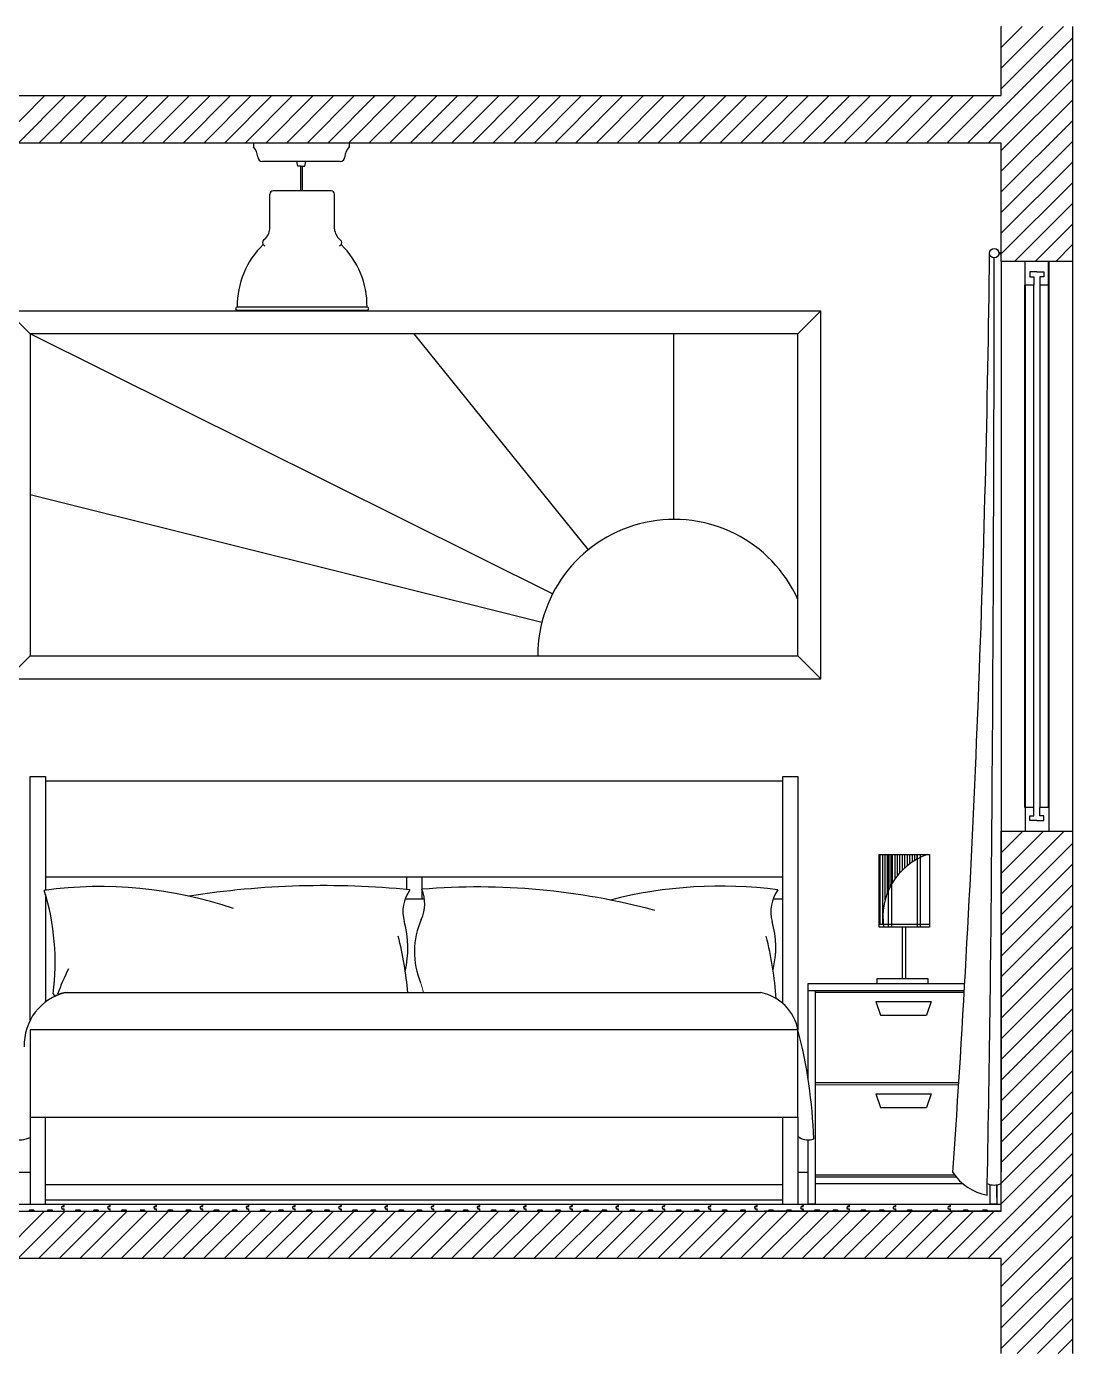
# Model space of a CAD drawing. Header units: millimetres. Extents: x 2770 to 4932, y 1592 to 2546.
# Drawn here: x 4237 to 4464.5, y 2133.1 to 2421.6 of the extents above; entities that cross this region are included whole.
import ezdxf

# ---------------------------------------------------------------- set-up
doc = ezdxf.new("R2010")
doc.units = ezdxf.units.MM
for name, color, linetype, lineweight in [('A-ELEV-MBE1', 7, 'Continuous', 35), ('A-FLOR-PATT', 8, 'Continuous', 18), ('A-GLAZ-FULL', 4, 'Continuous', 25), ('A-SECT-MCUT', 7, 'Continuous', 35), ('AA- arredo', 8, 'Continuous', 18), ('ARREDO SOTTILE', 4, 'Continuous', 25), ('ARREDO STRUTTURE', 3, 'Continuous', 25), ('elementi non sezionati', 8, 'Continuous', 18), ('linee non sezionate', 8, 'Continuous', 18), ('MURI', 7, 'Continuous', 25), ('PARQUET', 8, 'Continuous', 25), ('PORTE E FINESTRE', 6, 'Continuous', 25), ('QUOTE', 1, 'Continuous', 25)]:
    doc.layers.add(name, color=color, linetype=linetype, lineweight=lineweight)

msp = doc.modelspace()

# ---------------------------------------------------------------- linework, layer by layer
at = {"layer": 'A-ELEV-MBE1', "lineweight": 40}
msp.add_line((4459.3602, 2251.8559), (4459.3602, 2370.5655), dxfattribs=at)
at = {"layer": 'A-FLOR-PATT'}
for p, q in [((4146.0214, 2164.1139), (4448.5637, 2164.1139)), ((4281.5157, 2164.1138), (4146.0214, 2164.1138)), ((4265.2164, 2164.1139), (4262.8206, 2164.1139)), ((4448.5637, 2164.1139), (4448.5622, 2164.1124))]:
    msp.add_line(p, q, dxfattribs=at)
at = {"layer": 'A-GLAZ-FULL', "lineweight": 40}
for p, q in [((4459.3602, 2251.8559), (4459.3602, 2370.5655)), ((4454.1989, 2251.8559), (4454.1989, 2365.4043))]:
    msp.add_line(p, q, dxfattribs=at)
at = {"layer": 'A-SECT-MCUT'}
for p, q in [((4449.0376, 2164.1137), (4397.4247, 2164.1137)), ((4449.0376, 2164.1139), (4449.0376, 2164.1139)), ((4449.0376, 2164.1139), (4449.0376, 2164.1139))]:
    msp.add_line(p, q, dxfattribs=at)
at = {"layer": 'AA- arredo'}
msp.add_line((4449.0375, 2172.5726), (4449.0376, 2172.5726), dxfattribs=at)
msp.add_arc((4449.0376, 2171.5726, 0), 1, 89.999984, 90.009372, dxfattribs=at)
at = {"layer": 'ARREDO SOTTILE'}
for p, q in [((4286.4006, 2396.3029), (4286.4006, 2395.4886)), ((4307.1584, 2396.3029), (4307.1584, 2395.4886)), ((4305.236, 2392.3029), (4288.3231, 2392.3029)), ((4296.0331, 2391.3029), (4295.7887, 2392.3029)), ((4297.526, 2391.3029), (4297.7703, 2392.3029)), ((4296.7795, 2391.3029), (4296.0331, 2391.3029)), ((4296.5795, 2391.3029), (4296.5795, 2385.9051)), ((4296.7795, 2391.3029), (4297.526, 2391.3029)), ((4296.9795, 2391.3029), (4296.9795, 2385.9051)), ((4303.2441, 2385.9051), (4290.6802, 2385.9051)), ((4289.9374, 2377.5665), (4289.9374, 2385.1623)), ((4303.987, 2377.5665), (4303.987, 2385.1623)), ((4232.8146, 2359.8405), (4409.8146, 2359.8405)), ((4237.8146, 2354.8405), (4232.8146, 2359.8405)), ((4311.0765, 2360.648), (4282.8479, 2360.648)), ((4311.0765, 2359.9051), (4282.8479, 2359.9051)), ((4404.8146, 2354.8405), (4409.8146, 2359.8405)), ((4409.8146, 2279.8405), (4409.8146, 2359.8405)), ((4404.8146, 2354.8405), (4237.8146, 2354.8405)), ((4237.8146, 2354.8405), (4237.8146, 2284.8405)), ((4351.4293, 2298.2728), (4237.8146, 2354.8405)), ((4359.2234, 2307.8902), (4321.3146, 2354.8405)), ((4377.8342, 2314.4656), (4377.8342, 2354.8405)), ((4404.8146, 2284.8405), (4404.8146, 2354.8405)), ((4349.0934, 2292.0247), (4237.8146, 2319.8405)), ((4237.8146, 2284.8405), (4232.8146, 2279.8405)), ((4237.8146, 2284.8405), (4404.8146, 2284.8405)), ((4404.8146, 2284.8405), (4409.8146, 2279.8405)), ((4232.8146, 2279.8405), (4409.8146, 2279.8405)), ((4422.4965, 2225.791), (4422.4965, 2241.6011)), ((4422.4965, 2241.6011), (4433.4508, 2241.6011)), ((4424.5361, 2225.791), (4424.5361, 2241.6011)), ((4425.2235, 2225.791), (4425.2235, 2241.6011)), ((4430.7912, 2225.791), (4430.7912, 2241.6011)), ((4431.4786, 2225.791), (4431.4786, 2241.6011)), ((4433.4508, 2241.6011), (4433.4508, 2225.791)), ((4422.4965, 2226.442), (4433.4508, 2226.442)), ((4433.4508, 2225.791), (4422.4965, 2225.791)), ((4427.5738, 2214.6358), (4427.5738, 2225.791)), ((4428.2515, 2214.6358), (4428.2515, 2225.791)), ((4422.0232, 2214.6358), (4433.0265, 2214.6358)), ((4422.0232, 2213.6051), (4422.0232, 2214.6358)), ((4433.0265, 2214.6358), (4433.0265, 2213.6051)), ((4242.7782, 2211.34), (4243.184, 2210.7525)), ((4245.5881, 2211.5929), (4315.4588, 2211.5929)), ((4315.4588, 2211.5929), (4396.7493, 2211.5929))]:
    msp.add_line(p, q, dxfattribs=at)
at = {"layer": 'ARREDO SOTTILE', "linetype": 'Continuous'}
for p, q in [((4422.7075, 2226.442), (4422.7075, 2241.6011)), ((4423.2448, 2226.442), (4423.2448, 2241.6011)), ((4423.782, 2231.7861), (4423.782, 2241.6011)), ((4424.3193, 2233.3887), (4424.3193, 2241.6011)), ((4424.8566, 2234.5688), (4424.8566, 2241.6011)), ((4425.3938, 2235.5283), (4425.3938, 2241.6011)), ((4425.9311, 2236.3439), (4425.9311, 2241.6011)), ((4426.4684, 2237.0545), (4426.4684, 2241.6011)), ((4427.0056, 2237.6833), (4427.0056, 2241.6011)), ((4427.5429, 2238.2455), (4427.5429, 2241.6011)), ((4428.0802, 2238.7515), (4428.0802, 2241.6011)), ((4428.6174, 2239.2089), (4428.6174, 2241.6011)), ((4429.1547, 2239.6235), (4429.1547, 2241.6011)), ((4429.692, 2239.9998), (4429.692, 2241.6011)), ((4430.2293, 2240.3412), (4430.2293, 2241.6011)), ((4430.7665, 2240.6505), (4430.7665, 2241.6011))]:
    msp.add_line(p, q, dxfattribs=at)
at = {"layer": 'ARREDO SOTTILE'}
for centre, radius, start, end in [((4283.1591, 2392.833), 4.1904, 6.438102, 39.325298), ((4310.4, 2392.833), 4.1904, 140.674702, 173.561898), ((4288.3231, 2393.3029), 1, 180, 270), ((4305.236, 2393.3029), 1, 270, 0), ((4290.6802, 2385.1623), 0.7429, 90, 180), ((4303.2441, 2385.1623), 0.7429, 0, 90), ((4286.461, 2377.9468), 3.4971, 312.448112, 353.756514), ((4307.4634, 2377.9468), 3.4971, 186.243486, 227.551888), ((4301.464, 2360.8849), 18.6176, 134.200934, 180.729008), ((4289.1838, 2374.6221), 0.8278, 115.976192, 196.16942), ((4289.1388, 2374.731), 0.8233, 204.347583, 247.212535), ((4304.7405, 2374.6221), 0.8278, 343.83058, 64.023808), ((4304.7855, 2374.731), 0.8233, 292.787465, 335.652417), ((4292.4604, 2360.8849), 18.6176, 359.270992, 45.799066), ((944.794, 2412.0484), 3501.924, 356.0769766, 359.3503469), ((-11241.1663, 2371.3352), 15688.6529, 359.54714081, 0), ((4282.8479, 2360.2766), 0.3714, 90, 270), ((4311.0765, 2360.2766), 0.3714, 270, 90), ((4377.8342, 2284.8405), 29.6251, 24.393696, 180), ((-1626.2568, 2288.6452), 6073.3938, 358.85787868, 359.61028213), ((4437.6829, 2228.0171), 14.4027, 109.411912, 188.89149), ((4253.2304, 2146.0872), 88.5788, 71.02924, 98.01463), ((4190.6184, 2218.243), 52.6147, 352.461081, 17.199075), ((4301.7123, 2046.3265), 188.5289, 84.309461, 98.941351), ((4327.0248, 2229.1841), 8.1423, 144.378765, 195.198766), ((4315.2335, 2230.9679), 8.392, 335.787732, 21.712379), ((4335.1154, 2086.5088), 148.0578, 74.892475, 94.681971), ((4387.9163, 2138.7047), 96.0419, 82.506472, 104.418767), ((4407.0603, 2229.1841), 8.1423, 144.378765, 195.198766), ((4338.6031, 2220.4592), 17.2316, 155.787732, 202.880829), ((4297.4312, 2221.1444), 22.5239, 347.311958, 15.198766), ((4379.3975, 2221.4236), 20.5889, 346.204828, 15.857718), ((4242.0413, 2204.6009), 78.228, 5.127934, 14.259951), ((4322.0769, 2204.6009), 78.228, 4.159606, 14.259951), ((4292.4092, 2193.5259), 51.7746, 153.331871, 159.978572), ((4248.1476, 2200.2369), 11.6409, 102.70166, 182.230149), ((4245.88, 2206.8486), 4.7443, 90, 124.6293), ((4394.7068, 2201.485), 10.3122, 11.424147, 78.575853), ((4298.9017, 2176.1756), 109.3878, 1.903622, 14.480239), ((4235.5732, 2184.7917), 5.1933, 253.616498, 295.569647), ((4402.664, 2174.9956), 5.6942, 63.852182, 67.808967), ((4407.0007, 2183.0316), 3.4485, 238.001642, 290.867691), ((4447.9329, 2178.7188), 11.3099, 213.599332, 259.801848), ((4447.4961, 2173.7463), 3.979, 247.592118, 292.380575)]:
    msp.add_arc(centre, radius, start, end, dxfattribs=at)
at = {"layer": 'ARREDO STRUTTURE'}
for p, q in [((4448.4963, 2372.1926), (4449.0112, 2372.1913)), ((4448.5075, 2372.4935), (4449.0112, 2372.4935)), ((4456.7796, 2368.2643), (4455.2521, 2368.2643)), ((4455.2521, 2368.2643), (4455.2521, 2367.2259)), ((4455.2521, 2367.2259), (4456.1078, 2367.2259)), ((4456.1078, 2367.2259), (4456.1078, 2365.4043)), ((4456.7796, 2368.2643), (4458.307, 2368.2643)), ((4458.307, 2367.2259), (4457.4513, 2367.2259)), ((4457.4513, 2367.2259), (4457.4513, 2365.4043)), ((4458.307, 2368.2643), (4458.307, 2367.2259)), ((4456.1078, 2251.8559), (4456.1078, 2365.4043)), ((4457.4513, 2365.4043), (4457.4513, 2251.8559)), ((4237.8146, 2258.5617), (4241.1357, 2258.5617)), ((4237.8146, 2205.5978), (4237.8146, 2258.5617)), ((4241.1357, 2258.5617), (4241.1357, 2233.8363)), ((4241.1357, 2257.6128), (4401.4936, 2257.6128)), ((4401.4936, 2209.2491), (4401.4936, 2258.5617)), ((4401.4936, 2258.5617), (4404.8146, 2258.5617)), ((4404.8146, 2258.5617), (4404.8146, 2203.5276)), ((4456.1078, 2250.0342), (4456.1078, 2251.8559)), ((4457.4513, 2250.0342), (4457.4513, 2251.8559)), ((4455.2521, 2248.9959), (4455.2521, 2250.0342)), ((4455.2521, 2250.0342), (4456.1078, 2250.0342)), ((4456.7796, 2248.9959), (4455.2521, 2248.9959)), ((4456.7796, 2248.9959), (4458.307, 2248.9959)), ((4458.307, 2250.0342), (4457.4513, 2250.0342)), ((4458.307, 2248.9959), (4458.307, 2250.0342)), ((4241.1357, 2236.7378), (4401.4936, 2236.7378)), ((4319.6541, 2236.7378), (4319.6541, 2233.9998)), ((4322.9751, 2236.7378), (4322.9751, 2231.9935)), ((4241.1357, 2232.9503), (4241.1357, 2209.529)), ((4319.6168, 2231.9935), (4323.3746, 2231.9935)), ((4399.418, 2231.9935), (4401.4936, 2231.9935)), ((4407.0376, 2213.5707), (4441.0505, 2213.5707)), ((4407.0376, 2192.6772), (4407.0376, 2213.5707)), ((4407.0376, 2212.0707), (4441.0108, 2212.0707)), ((4408.5376, 2212.0707), (4408.5376, 2165.5707)), ((4408.5376, 2211.6707), (4440.9806, 2211.6707)), ((4421.7506, 2209.6707), (4433.7506, 2209.6707)), ((4421.7506, 2209.6707), (4422.7506, 2206.6707)), ((4433.7506, 2209.6707), (4432.7506, 2206.6707)), ((4422.7506, 2206.6707), (4432.7506, 2206.6707)), ((4237.8146, 2203.5276), (4237.8146, 2184.5503)), ((4404.8146, 2203.5276), (4237.8146, 2203.5276)), ((4404.8146, 2184.5503), (4404.8146, 2203.5276)), ((4408.5376, 2192.0207), (4439.7989, 2192.0207)), ((4408.5376, 2191.6207), (4439.7689, 2191.5446)), ((4421.7506, 2189.6207), (4433.7506, 2189.6207)), ((4421.7506, 2189.6207), (4422.7506, 2186.6207)), ((4433.7506, 2189.6207), (4432.7506, 2186.6207)), ((4237.8146, 2184.5503), (4237.8146, 2165.573)), ((4237.8146, 2184.5503), (4404.8146, 2184.5503)), ((4241.1357, 2165.573), (4241.1357, 2184.5503)), ((4401.4936, 2165.573), (4401.4936, 2184.5503)), ((4404.8146, 2184.5503), (4404.8146, 2165.573)), ((4422.7506, 2186.6207), (4432.7506, 2186.6207)), ((4407.0376, 2165.5707), (4407.0376, 2179.5833)), ((4401.4936, 2169.8429), (4241.1357, 2169.8429)), ((4408.5376, 2171.9707), (4438.8567, 2171.9707)), ((4408.5376, 2171.5707), (4439.1682, 2171.5707)), ((4408.5376, 2170.0707), (4440.6442, 2170.0707)), ((4446.5376, 2169.8845), (4446.5376, 2165.5707)), ((4448.0376, 2167.0292), (4448.0376, 2169.8044)), ((4448.0376, 2169.8044), (4448.0376, 2165.5707)), ((4241.1357, 2166.5219), (4401.4936, 2166.5219))]:
    msp.add_line(p, q, dxfattribs=at)
msp.add_circle((4447.5002, 2372.3424), 1.0073, dxfattribs=at)
at = {"layer": 'elementi non sezionati'}
msp.add_arc((4314.6641, 2210.3564), 8.7519, 8.122445, 22.880829, dxfattribs=at)
at = {"layer": 'linee non sezionate'}
msp.add_line((4446.5376, 2212.0707), (4446.6426, 2212.0707), dxfattribs=at)
at = {"layer": 'MURI'}
for p, q in [((4449.0376, 2406.6255), (4449.0376, 2421.6255)), ((4464.5215, 2421.6255), (4464.5215, 2406.6255)), ((4144.5215, 2406.6255), (4449.0376, 2406.6255)), ((4464.5215, 2406.6255), (4464.5215, 2370.5655)), ((4449.0376, 2396.3029), (4144.5215, 2396.3029)), ((4449.0376, 2370.5655), (4449.0376, 2396.3029)), ((4449.0376, 2370.5655), (4449.0376, 2246.6946)), ((4464.5215, 2370.5655), (4449.0376, 2370.5655)), ((4464.5215, 2370.5655), (4464.5215, 2246.6946)), ((4449.0376, 2246.6946), (4449.0376, 2172.6646)), ((4449.0376, 2164.1137), (4449.0376, 2246.6946)), ((4449.0376, 2246.6946), (4464.5215, 2246.6946)), ((4464.5215, 2246.6946), (4464.5215, 2133.1462)), ((4144.5214, 2164.1138), (4449.0376, 2164.1137)), ((4449.0376, 2153.7914), (4144.5215, 2153.7914)), ((4449.0376, 2133.1462), (4449.0376, 2153.7914))]:
    msp.add_line(p, q, dxfattribs=at)
at = {"layer": 'MURI', "linetype": 'Continuous', "ltscale": 0.4}
for p, q in [((4449.0376, 2421.5838), (4449.0792, 2421.6255)), ((4449.0376, 2417.0937), (4453.5694, 2421.6255)), ((4449.0376, 2412.6036), (4458.0595, 2421.6255)), ((4449.0376, 2408.1134), (4462.5496, 2421.6255)), ((4441.7172, 2396.3029), (4464.5215, 2419.1072)), ((4446.2073, 2396.3029), (4464.5215, 2414.6171)), ((4449.0376, 2394.6431), (4464.5215, 2410.1269)), ((4230.6812, 2396.3029), (4241.0037, 2406.6255)), ((4235.1713, 2396.3029), (4245.4939, 2406.6255)), ((4239.6615, 2396.3029), (4249.984, 2406.6255)), ((4244.1516, 2396.3029), (4254.4741, 2406.6255)), ((4248.6417, 2396.3029), (4258.9643, 2406.6255)), ((4253.1318, 2396.3029), (4263.4544, 2406.6255)), ((4257.622, 2396.3029), (4267.9445, 2406.6255)), ((4262.1121, 2396.3029), (4272.4346, 2406.6255)), ((4266.6022, 2396.3029), (4276.9248, 2406.6255)), ((4271.0924, 2396.3029), (4281.4149, 2406.6255)), ((4275.5825, 2396.3029), (4285.905, 2406.6255)), ((4280.0726, 2396.3029), (4290.3951, 2406.6255)), ((4284.5627, 2396.3029), (4294.8853, 2406.6255)), ((4289.0529, 2396.3029), (4299.3754, 2406.6255)), ((4293.543, 2396.3029), (4303.8655, 2406.6255)), ((4298.0331, 2396.3029), (4308.3557, 2406.6255)), ((4302.5232, 2396.3029), (4312.8458, 2406.6255)), ((4307.0134, 2396.3029), (4317.3359, 2406.6255)), ((4311.5035, 2396.3029), (4321.826, 2406.6255)), ((4315.9936, 2396.3029), (4326.3162, 2406.6255)), ((4320.4838, 2396.3029), (4330.8063, 2406.6255)), ((4324.9739, 2396.3029), (4335.2964, 2406.6255)), ((4329.464, 2396.3029), (4339.7866, 2406.6255)), ((4333.9541, 2396.3029), (4344.2767, 2406.6255)), ((4338.4443, 2396.3029), (4348.7668, 2406.6255)), ((4342.9344, 2396.3029), (4353.2569, 2406.6255)), ((4347.4245, 2396.3029), (4357.7471, 2406.6255)), ((4351.9147, 2396.3029), (4362.2372, 2406.6255)), ((4356.4048, 2396.3029), (4366.7273, 2406.6255)), ((4360.8949, 2396.3029), (4371.2175, 2406.6255)), ((4365.385, 2396.3029), (4375.7076, 2406.6255)), ((4369.8752, 2396.3029), (4380.1977, 2406.6255)), ((4374.3653, 2396.3029), (4384.6878, 2406.6255)), ((4378.8554, 2396.3029), (4389.178, 2406.6255)), ((4383.3456, 2396.3029), (4393.6681, 2406.6255)), ((4387.8357, 2396.3029), (4398.1582, 2406.6255)), ((4392.3258, 2396.3029), (4402.6483, 2406.6255)), ((4396.8159, 2396.3029), (4407.1385, 2406.6255)), ((4401.3061, 2396.3029), (4411.6286, 2406.6255)), ((4405.7962, 2396.3029), (4416.1187, 2406.6255)), ((4410.2863, 2396.3029), (4420.6089, 2406.6255)), ((4414.7765, 2396.3029), (4425.099, 2406.6255)), ((4419.2666, 2396.3029), (4429.5891, 2406.6255)), ((4423.7567, 2396.3029), (4434.0792, 2406.6255)), ((4428.2468, 2396.3029), (4438.5694, 2406.6255)), ((4432.737, 2396.3029), (4443.0595, 2406.6255)), ((4437.2271, 2396.3029), (4447.5496, 2406.6255)), ((4449.0376, 2390.1529), (4464.5215, 2405.6368)), ((4449.0376, 2385.6628), (4464.5215, 2401.1467)), ((4449.0376, 2381.1727), (4464.5215, 2396.6565)), ((4449.0376, 2376.6825), (4464.5215, 2392.1664)), ((4449.0376, 2372.1924), (4464.5215, 2387.6763)), ((4451.9009, 2370.5655), (4464.5215, 2383.1862)), ((4456.391, 2370.5655), (4464.5215, 2378.696)), ((4460.8811, 2370.5655), (4464.5215, 2374.2059)), ((4449.0376, 2246.4688), (4449.2634, 2246.6946)), ((4449.0376, 2241.9787), (4453.7535, 2246.6946)), ((4449.0376, 2237.4886), (4458.2436, 2246.6946)), ((4449.0376, 2232.9984), (4462.7337, 2246.6946)), ((4449.0376, 2228.5083), (4464.5215, 2243.9922)), ((4449.0376, 2224.0182), (4464.5215, 2239.5021)), ((4449.0376, 2219.5281), (4464.5215, 2235.0119)), ((4449.0376, 2215.0379), (4464.5215, 2230.5218)), ((4449.0376, 2210.5478), (4464.5215, 2226.0317)), ((4449.0376, 2206.0577), (4464.5215, 2221.5416)), ((4449.0376, 2201.5676), (4464.5215, 2217.0514)), ((4449.0376, 2197.0774), (4464.5215, 2212.5613)), ((4449.0376, 2192.5873), (4464.5215, 2208.0712)), ((4449.0376, 2188.0972), (4464.5215, 2203.581)), ((4449.0376, 2183.607), (4464.5215, 2199.0909)), ((4449.0376, 2179.1169), (4464.5215, 2194.6008)), ((4449.0376, 2174.6268), (4464.5215, 2190.1107)), ((4449.0376, 2170.1367), (4464.5215, 2185.6205)), ((4449.0376, 2165.6465), (4464.5215, 2181.1304)), ((4441.6726, 2153.7914), (4464.5215, 2176.6403)), ((4446.1627, 2153.7914), (4464.5215, 2172.1501)), ((4449.0376, 2152.1761), (4464.5215, 2167.66)), ((4230.6365, 2153.7914), (4240.959, 2164.1138)), ((4235.1267, 2153.7914), (4245.4491, 2164.1138)), ((4239.6168, 2153.7914), (4249.9393, 2164.1138)), ((4244.1069, 2153.7914), (4254.4294, 2164.1138)), ((4248.5971, 2153.7914), (4258.9195, 2164.1138)), ((4253.0872, 2153.7914), (4263.4096, 2164.1138)), ((4257.5773, 2153.7914), (4267.8998, 2164.1138)), ((4262.0674, 2153.7914), (4272.3899, 2164.1138)), ((4266.5576, 2153.7914), (4276.88, 2164.1138)), ((4271.0477, 2153.7914), (4281.3701, 2164.1138)), ((4275.5378, 2153.7914), (4285.8603, 2164.1138)), ((4280.028, 2153.7914), (4290.3504, 2164.1138)), ((4284.5181, 2153.7914), (4294.8405, 2164.1138)), ((4289.0082, 2153.7914), (4299.3306, 2164.1138)), ((4293.4983, 2153.7914), (4303.8208, 2164.1138)), ((4297.9885, 2153.7914), (4308.3109, 2164.1138)), ((4302.4786, 2153.7914), (4312.801, 2164.1138)), ((4306.9687, 2153.7914), (4317.2911, 2164.1138)), ((4311.4589, 2153.7914), (4321.7813, 2164.1138)), ((4315.949, 2153.7914), (4326.2714, 2164.1138)), ((4320.4391, 2153.7914), (4330.7615, 2164.1138)), ((4324.9292, 2153.7914), (4335.2517, 2164.1138)), ((4329.4194, 2153.7914), (4339.7418, 2164.1138)), ((4333.9095, 2153.7914), (4344.2319, 2164.1138)), ((4338.3996, 2153.7914), (4348.722, 2164.1138)), ((4342.8898, 2153.7914), (4353.2122, 2164.1138)), ((4347.3799, 2153.7914), (4357.7023, 2164.1138)), ((4351.87, 2153.7914), (4362.1924, 2164.1138)), ((4356.3601, 2153.7914), (4366.6825, 2164.1138)), ((4360.8503, 2153.7914), (4371.1727, 2164.1138)), ((4365.3404, 2153.7914), (4375.6628, 2164.1138)), ((4369.8305, 2153.7914), (4380.1529, 2164.1138)), ((4374.3206, 2153.7914), (4384.643, 2164.1138)), ((4378.8108, 2153.7914), (4389.1332, 2164.1137)), ((4383.3009, 2153.7914), (4393.6233, 2164.1137)), ((4387.791, 2153.7914), (4398.1134, 2164.1137)), ((4392.2812, 2153.7914), (4402.6036, 2164.1137)), ((4396.7713, 2153.7914), (4407.0937, 2164.1137)), ((4401.2614, 2153.7914), (4411.5838, 2164.1137)), ((4405.7515, 2153.7914), (4416.0739, 2164.1137)), ((4410.2417, 2153.7914), (4420.5641, 2164.1137)), ((4414.7318, 2153.7914), (4425.0542, 2164.1137)), ((4419.2219, 2153.7914), (4429.5443, 2164.1137)), ((4423.7121, 2153.7914), (4434.0344, 2164.1137)), ((4428.2022, 2153.7914), (4438.5246, 2164.1137)), ((4432.6923, 2153.7914), (4443.0147, 2164.1137)), ((4437.1824, 2153.7914), (4447.5048, 2164.1137)), ((4449.0376, 2147.686), (4464.5215, 2163.1699)), ((4449.0376, 2143.1959), (4464.5215, 2158.6798)), ((4449.0376, 2138.7058), (4464.5215, 2154.1896)), ((4449.0376, 2134.2156), (4464.5215, 2149.6995)), ((4452.4583, 2133.1462), (4464.5215, 2145.2094)), ((4456.9484, 2133.1462), (4464.5215, 2140.7192)), ((4461.4386, 2133.1462), (4464.5215, 2136.2291))]:
    msp.add_line(p, q, dxfattribs=at)
at = {"layer": 'PARQUET'}
for p, q in [((4235.1164, 2165.5722), (4245.1164, 2165.5722)), ((4237.6622, 2164.2701), (4237.5122, 2164.1139)), ((4238.6122, 2164.2701), (4237.6622, 2164.2701)), ((4238.7622, 2164.1139), (4238.6122, 2164.2701)), ((4241.6206, 2164.2701), (4241.4706, 2164.1139)), ((4242.5556, 2164.2701), (4241.6206, 2164.2701)), ((4242.7206, 2164.1139), (4242.5556, 2164.2701)), ((4244.906, 2165.1035), (4245.1664, 2165.1035)), ((4244.906, 2164.5826), (4245.1664, 2164.5826)), ((4245.1164, 2165.1555), (4244.9081, 2165.1555)), ((4245.1164, 2164.5305), (4244.9081, 2164.5305)), ((4245.1164, 2165.5722), (4245.1164, 2165.1555)), ((4245.1164, 2164.5305), (4245.1164, 2164.1139)), ((4245.1664, 2165.1035), (4245.1664, 2165.5722)), ((4245.1664, 2165.5722), (4255.1664, 2165.5722)), ((4245.1664, 2164.1139), (4245.1664, 2164.5826)), ((4247.7122, 2164.2701), (4247.5622, 2164.1139)), ((4248.6622, 2164.2701), (4247.7122, 2164.2701)), ((4248.8122, 2164.1139), (4248.6622, 2164.2701)), ((4251.6706, 2164.2701), (4251.5206, 2164.1139)), ((4252.6056, 2164.2701), (4251.6706, 2164.2701)), ((4252.7706, 2164.1139), (4252.6056, 2164.2701)), ((4254.956, 2165.1035), (4255.2164, 2165.1035)), ((4254.956, 2164.5826), (4255.2164, 2164.5826)), ((4255.1664, 2165.1555), (4254.9581, 2165.1555)), ((4255.1664, 2164.5305), (4254.9581, 2164.5305)), ((4255.1664, 2165.5722), (4255.1664, 2165.1555)), ((4255.1664, 2164.5305), (4255.1664, 2164.1139)), ((4255.2164, 2165.1035), (4255.2164, 2165.5722)), ((4255.2164, 2165.5722), (4265.2164, 2165.5722)), ((4255.2164, 2164.1139), (4255.2164, 2164.5826)), ((4257.7622, 2164.2701), (4257.6122, 2164.1139)), ((4258.7122, 2164.2701), (4257.7622, 2164.2701)), ((4258.8622, 2164.1139), (4258.7122, 2164.2701)), ((4262.6556, 2164.2701), (4261.7206, 2164.2701)), ((4262.8206, 2164.1139), (4262.6556, 2164.2701)), ((4265.006, 2165.1035), (4265.2664, 2165.1035)), ((4265.006, 2164.5826), (4265.2664, 2164.5826)), ((4265.2164, 2165.1555), (4265.0081, 2165.1555)), ((4265.2164, 2164.5305), (4265.0081, 2164.5305)), ((4265.2164, 2165.5722), (4265.2164, 2165.1555)), ((4265.2164, 2164.5305), (4265.2164, 2164.1139)), ((4265.2664, 2165.1035), (4265.2664, 2165.5722)), ((4265.2664, 2165.5722), (4275.2664, 2165.5722)), ((4265.2664, 2164.1139), (4265.2664, 2164.5826)), ((4267.8122, 2164.2701), (4267.6622, 2164.1139)), ((4268.7622, 2164.2701), (4267.8122, 2164.2701)), ((4268.9122, 2164.1139), (4268.7622, 2164.2701)), ((4271.7706, 2164.2701), (4271.6206, 2164.1139)), ((4272.7056, 2164.2701), (4271.7706, 2164.2701)), ((4272.8706, 2164.1139), (4272.7056, 2164.2701)), ((4275.056, 2165.1035), (4275.3164, 2165.1035)), ((4275.056, 2164.5826), (4275.3164, 2164.5826)), ((4275.2664, 2165.1555), (4275.0581, 2165.1555)), ((4275.2664, 2164.5305), (4275.0581, 2164.5305)), ((4275.2664, 2165.5722), (4275.2664, 2165.1555)), ((4275.2664, 2164.5305), (4275.2664, 2164.1139)), ((4275.3164, 2165.1035), (4275.3164, 2165.5722)), ((4275.3164, 2165.5722), (4285.3164, 2165.5722)), ((4275.3164, 2164.1139), (4275.3164, 2164.5826)), ((4277.8622, 2164.2701), (4277.7122, 2164.1139)), ((4278.8122, 2164.2701), (4277.8622, 2164.2701)), ((4278.9622, 2164.1139), (4278.8122, 2164.2701)), ((4281.8206, 2164.2701), (4281.6706, 2164.1139)), ((4282.7556, 2164.2701), (4281.8206, 2164.2701)), ((4282.9206, 2164.1139), (4282.7556, 2164.2701)), ((4285.106, 2165.1035), (4285.3664, 2165.1035)), ((4285.106, 2164.5826), (4285.3664, 2164.5826)), ((4285.3164, 2165.1555), (4285.1081, 2165.1555)), ((4285.3164, 2164.5305), (4285.1081, 2164.5305)), ((4285.3164, 2165.5722), (4285.3164, 2165.1555)), ((4285.3164, 2164.5305), (4285.3164, 2164.1139)), ((4285.3664, 2165.1035), (4285.3664, 2165.5722)), ((4285.3664, 2165.5722), (4295.3664, 2165.5722)), ((4285.3664, 2164.1139), (4285.3664, 2164.5826)), ((4287.9122, 2164.2701), (4287.7622, 2164.1139)), ((4288.8622, 2164.2701), (4287.9122, 2164.2701)), ((4289.0272, 2164.1139), (4288.8622, 2164.2701)), ((4291.8706, 2164.2701), (4291.7206, 2164.1139)), ((4292.8056, 2164.2701), (4291.8706, 2164.2701)), ((4292.9706, 2164.1139), (4292.8056, 2164.2701)), ((4295.156, 2165.1035), (4295.4164, 2165.1035)), ((4295.156, 2164.5826), (4295.4164, 2164.5826)), ((4295.3664, 2165.1555), (4295.1581, 2165.1555)), ((4295.3664, 2164.5305), (4295.1581, 2164.5305)), ((4295.3664, 2165.5722), (4295.3664, 2165.1555)), ((4295.3664, 2164.5305), (4295.3664, 2164.1139)), ((4295.4164, 2165.1035), (4295.4164, 2165.5722)), ((4295.4164, 2165.5722), (4305.4164, 2165.5722)), ((4295.4164, 2164.1139), (4295.4164, 2164.5826)), ((4297.9622, 2164.2701), (4297.8122, 2164.1139)), ((4298.9122, 2164.2701), (4297.9622, 2164.2701)), ((4299.0622, 2164.1139), (4298.9122, 2164.2701)), ((4301.9206, 2164.2701), (4301.7706, 2164.1139)), ((4302.8556, 2164.2701), (4301.9206, 2164.2701)), ((4303.0206, 2164.1139), (4302.8556, 2164.2701)), ((4305.206, 2165.1035), (4305.4664, 2165.1035)), ((4305.206, 2164.5826), (4305.4664, 2164.5826)), ((4305.4164, 2165.1555), (4305.2081, 2165.1555)), ((4305.4164, 2164.5305), (4305.2081, 2164.5305)), ((4305.4164, 2165.5722), (4305.4164, 2165.1555)), ((4305.4164, 2164.5305), (4305.4164, 2164.1139)), ((4305.4664, 2165.1035), (4305.4664, 2165.5722)), ((4305.4664, 2165.5722), (4315.4664, 2165.5722)), ((4305.4664, 2164.1139), (4305.4664, 2164.5826)), ((4308.0122, 2164.2701), (4307.8622, 2164.1139)), ((4308.9622, 2164.2701), (4308.0122, 2164.2701)), ((4309.1122, 2164.1139), (4308.9622, 2164.2701)), ((4311.9706, 2164.2701), (4311.8206, 2164.1139)), ((4312.9056, 2164.2701), (4311.9706, 2164.2701)), ((4313.0706, 2164.1139), (4312.9056, 2164.2701)), ((4315.256, 2165.1035), (4315.5164, 2165.1035)), ((4315.256, 2164.5826), (4315.5164, 2164.5826)), ((4315.4664, 2165.1555), (4315.2581, 2165.1555)), ((4315.4664, 2164.5305), (4315.2581, 2164.5305)), ((4315.4664, 2165.5722), (4315.4664, 2165.1555)), ((4315.4664, 2164.5305), (4315.4664, 2164.1139)), ((4315.5164, 2165.1035), (4315.5164, 2165.5722)), ((4315.5164, 2165.5722), (4325.5164, 2165.5722)), ((4315.5164, 2164.1139), (4315.5164, 2164.5826)), ((4318.0622, 2164.2701), (4317.9122, 2164.1139)), ((4319.0122, 2164.2701), (4318.0622, 2164.2701)), ((4319.1622, 2164.1139), (4319.0122, 2164.2701)), ((4322.0206, 2164.2701), (4321.8706, 2164.1139)), ((4322.9556, 2164.2701), (4322.0206, 2164.2701)), ((4323.1206, 2164.1139), (4322.9556, 2164.2701)), ((4325.306, 2165.1035), (4325.5664, 2165.1035)), ((4325.306, 2164.5826), (4325.5664, 2164.5826)), ((4325.5164, 2165.1555), (4325.3081, 2165.1555)), ((4325.5164, 2164.5305), (4325.3081, 2164.5305)), ((4325.5164, 2165.5722), (4325.5164, 2165.1555)), ((4325.5164, 2164.5305), (4325.5164, 2164.1139)), ((4325.5664, 2165.1035), (4325.5664, 2165.5722)), ((4325.5664, 2165.5722), (4335.5664, 2165.5722)), ((4325.5664, 2164.1139), (4325.5664, 2164.5826)), ((4328.1122, 2164.2701), (4327.9622, 2164.1139)), ((4329.0622, 2164.2701), (4328.1122, 2164.2701)), ((4329.2122, 2164.1139), (4329.0622, 2164.2701)), ((4332.0706, 2164.2701), (4331.9206, 2164.1139)), ((4333.0056, 2164.2701), (4332.0706, 2164.2701)), ((4333.1706, 2164.1139), (4333.0056, 2164.2701)), ((4335.356, 2165.1035), (4335.6164, 2165.1035)), ((4335.356, 2164.5826), (4335.6164, 2164.5826)), ((4335.5664, 2165.1555), (4335.3581, 2165.1555)), ((4335.5664, 2164.5305), (4335.3581, 2164.5305)), ((4335.5664, 2165.5722), (4335.5664, 2165.1555)), ((4335.5664, 2164.5305), (4335.5664, 2164.1139)), ((4335.6164, 2165.1035), (4335.6164, 2165.5722)), ((4335.6164, 2165.5722), (4345.6164, 2165.5722)), ((4335.6164, 2164.1139), (4335.6164, 2164.5826)), ((4338.1622, 2164.2701), (4338.0122, 2164.1139)), ((4339.1122, 2164.2701), (4338.1622, 2164.2701)), ((4339.2622, 2164.1139), (4339.1122, 2164.2701)), ((4342.1206, 2164.2701), (4341.9706, 2164.1139)), ((4343.0556, 2164.2701), (4342.1206, 2164.2701)), ((4343.2206, 2164.1139), (4343.0556, 2164.2701)), ((4345.406, 2165.1035), (4345.6664, 2165.1035)), ((4345.406, 2164.5826), (4345.6664, 2164.5826)), ((4345.6164, 2165.1555), (4345.4081, 2165.1555)), ((4345.6164, 2164.5305), (4345.4081, 2164.5305)), ((4345.6164, 2165.5722), (4345.6164, 2165.1555)), ((4345.6164, 2164.5305), (4345.6164, 2164.1139)), ((4345.6664, 2165.1035), (4345.6664, 2165.5722)), ((4345.6664, 2165.5722), (4355.6664, 2165.5722)), ((4345.6664, 2164.1139), (4345.6664, 2164.5826)), ((4348.2122, 2164.2701), (4348.0622, 2164.1139)), ((4349.1622, 2164.2701), (4348.2122, 2164.2701)), ((4349.3122, 2164.1139), (4349.1622, 2164.2701)), ((4352.1706, 2164.2701), (4352.0206, 2164.1139)), ((4353.1056, 2164.2701), (4352.1706, 2164.2701)), ((4353.2706, 2164.1139), (4353.1056, 2164.2701)), ((4355.456, 2165.1035), (4355.7164, 2165.1035)), ((4355.456, 2164.5826), (4355.7164, 2164.5826)), ((4355.6664, 2165.1555), (4355.4581, 2165.1555)), ((4355.6664, 2164.5305), (4355.4581, 2164.5305)), ((4355.6664, 2165.5722), (4355.6664, 2165.1555)), ((4355.6664, 2164.5305), (4355.6664, 2164.1139)), ((4355.7164, 2165.1035), (4355.7164, 2165.5722)), ((4355.7164, 2165.5722), (4365.7164, 2165.5722)), ((4355.7164, 2164.1139), (4355.7164, 2164.5826)), ((4358.2622, 2164.2701), (4358.1122, 2164.1139)), ((4359.2122, 2164.2701), (4358.2622, 2164.2701)), ((4359.3622, 2164.1139), (4359.2122, 2164.2701)), ((4362.2206, 2164.2701), (4362.0706, 2164.1139)), ((4363.1556, 2164.2701), (4362.2206, 2164.2701)), ((4363.3206, 2164.1139), (4363.1556, 2164.2701)), ((4365.506, 2165.1035), (4365.7664, 2165.1035)), ((4365.506, 2164.5826), (4365.7664, 2164.5826)), ((4365.7164, 2165.1555), (4365.5081, 2165.1555)), ((4365.7164, 2164.5305), (4365.5081, 2164.5305)), ((4365.7164, 2165.5722), (4365.7164, 2165.1555)), ((4365.7164, 2164.5305), (4365.7164, 2164.1139)), ((4365.7664, 2165.1035), (4365.7664, 2165.5722)), ((4365.7664, 2165.5722), (4375.7664, 2165.5722)), ((4365.7664, 2164.1139), (4365.7664, 2164.5826)), ((4368.3122, 2164.2701), (4368.1622, 2164.1139)), ((4369.2622, 2164.2701), (4368.3122, 2164.2701)), ((4369.4122, 2164.1139), (4369.2622, 2164.2701)), ((4372.2706, 2164.2701), (4372.1206, 2164.1139)), ((4373.2056, 2164.2701), (4372.2706, 2164.2701)), ((4373.3706, 2164.1139), (4373.2056, 2164.2701)), ((4375.556, 2165.1035), (4375.8164, 2165.1035)), ((4375.556, 2164.5826), (4375.8164, 2164.5826)), ((4375.7664, 2165.1555), (4375.5581, 2165.1555)), ((4375.7664, 2164.5305), (4375.5581, 2164.5305)), ((4375.7664, 2165.5722), (4375.7664, 2165.1555)), ((4375.7664, 2164.5305), (4375.7664, 2164.1139)), ((4375.8164, 2165.1035), (4375.8164, 2165.5722)), ((4375.8164, 2165.5722), (4385.8164, 2165.5722)), ((4375.8164, 2164.1139), (4375.8164, 2164.5826)), ((4378.3622, 2164.2701), (4378.2122, 2164.1139)), ((4379.3122, 2164.2701), (4378.3622, 2164.2701)), ((4379.4622, 2164.1139), (4379.3122, 2164.2701)), ((4382.3206, 2164.2701), (4382.1706, 2164.1139)), ((4383.2556, 2164.2701), (4382.3206, 2164.2701)), ((4383.4206, 2164.1139), (4383.2556, 2164.2701)), ((4385.606, 2165.1035), (4385.8664, 2165.1035)), ((4385.606, 2164.5826), (4385.8664, 2164.5826)), ((4385.8164, 2165.1555), (4385.6081, 2165.1555)), ((4385.8164, 2164.5305), (4385.6081, 2164.5305)), ((4385.8164, 2165.5722), (4385.8164, 2165.1555)), ((4385.8164, 2164.5305), (4385.8164, 2164.1139)), ((4385.8664, 2165.1035), (4385.8664, 2165.5722)), ((4385.8664, 2165.5722), (4395.8664, 2165.5722)), ((4385.8664, 2164.1139), (4385.8664, 2164.5826)), ((4388.4122, 2164.2701), (4388.2622, 2164.1139)), ((4389.3622, 2164.2701), (4388.4122, 2164.2701)), ((4389.5122, 2164.1139), (4389.3622, 2164.2701)), ((4392.3706, 2164.2701), (4392.2206, 2164.1139)), ((4393.3056, 2164.2701), (4392.3706, 2164.2701)), ((4393.4706, 2164.1139), (4393.3056, 2164.2701)), ((4395.656, 2165.1035), (4395.9164, 2165.1035)), ((4395.656, 2164.5826), (4395.9164, 2164.5826)), ((4395.8664, 2165.1555), (4395.6581, 2165.1555)), ((4395.8664, 2164.5305), (4395.6581, 2164.5305)), ((4395.8664, 2165.5722), (4395.8664, 2165.1555)), ((4395.8664, 2164.5305), (4395.8664, 2164.1139)), ((4395.9164, 2165.1035), (4395.9164, 2165.5722)), ((4395.9164, 2165.5722), (4405.9164, 2165.5722)), ((4395.9164, 2164.1139), (4395.9164, 2164.5826)), ((4398.4622, 2164.2686), (4398.3122, 2164.1124)), ((4399.4122, 2164.2686), (4398.4622, 2164.2686)), ((4399.5622, 2164.1124), (4399.4122, 2164.2686)), ((4402.4206, 2164.2686), (4402.2706, 2164.1124)), ((4403.3556, 2164.2686), (4402.4206, 2164.2686)), ((4403.5206, 2164.1124), (4403.3556, 2164.2686)), ((4405.706, 2165.102), (4405.9664, 2165.102)), ((4405.706, 2164.5811), (4405.9664, 2164.5811)), ((4405.9164, 2165.154), (4405.7081, 2165.154)), ((4405.9164, 2164.529), (4405.7081, 2164.529)), ((4405.9164, 2165.5707), (4405.9164, 2165.154)), ((4405.9164, 2164.529), (4405.9164, 2164.1124)), ((4405.9664, 2165.102), (4405.9664, 2165.5707)), ((4405.9664, 2165.5707), (4415.9664, 2165.5707)), ((4405.9664, 2164.1124), (4405.9664, 2164.5811)), ((4408.5376, 2165.5707), (4407.0376, 2165.5707)), ((4408.5122, 2164.2686), (4408.3622, 2164.1124)), ((4409.4622, 2164.2686), (4408.5122, 2164.2686)), ((4408.5376, 2165.5707), (4446.5376, 2165.5707)), ((4409.6122, 2164.1124), (4409.4622, 2164.2686)), ((4412.4706, 2164.2686), (4412.3206, 2164.1124)), ((4413.4056, 2164.2686), (4412.4706, 2164.2686)), ((4413.5706, 2164.1124), (4413.4056, 2164.2686)), ((4415.756, 2165.102), (4416.0164, 2165.102)), ((4415.756, 2164.5811), (4416.0164, 2164.5811)), ((4415.9664, 2165.154), (4415.7581, 2165.154)), ((4415.9664, 2164.529), (4415.7581, 2164.529)), ((4415.9664, 2165.5707), (4415.9664, 2165.154)), ((4415.9664, 2164.529), (4415.9664, 2164.1124)), ((4416.0164, 2165.102), (4416.0164, 2165.5707)), ((4416.0164, 2165.5707), (4426.0164, 2165.5707)), ((4416.0164, 2164.1124), (4416.0164, 2164.5811)), ((4418.5622, 2164.2686), (4418.4122, 2164.1124)), ((4419.5122, 2164.2686), (4418.5622, 2164.2686)), ((4419.6622, 2164.1124), (4419.5122, 2164.2686)), ((4422.5206, 2164.2686), (4422.3706, 2164.1124)), ((4423.4556, 2164.2686), (4422.5206, 2164.2686)), ((4423.6206, 2164.1124), (4423.4556, 2164.2686)), ((4425.806, 2165.102), (4426.0664, 2165.102)), ((4425.806, 2164.5811), (4426.0664, 2164.5811)), ((4426.0164, 2165.154), (4425.8081, 2165.154)), ((4426.0164, 2164.529), (4425.8081, 2164.529)), ((4426.0164, 2165.5707), (4426.0164, 2165.154)), ((4426.0164, 2164.529), (4426.0164, 2164.1124)), ((4426.0664, 2165.102), (4426.0664, 2165.5707)), ((4426.0664, 2165.5707), (4436.0664, 2165.5707)), ((4426.0664, 2164.1124), (4426.0664, 2164.5811)), ((4428.6122, 2164.2686), (4428.4622, 2164.1124)), ((4429.5622, 2164.2686), (4428.6122, 2164.2686)), ((4429.7272, 2164.1124), (4429.5622, 2164.2686)), ((4434.2223, 2164.2686), (4434.0723, 2164.1124)), ((4435.1573, 2164.2686), (4434.2223, 2164.2686)), ((4435.3223, 2164.1124), (4435.1573, 2164.2686)), ((4436.0664, 2165.5707), (4446.1164, 2165.5707)), ((4437.7024, 2165.096), (4437.9628, 2165.096)), ((4437.7024, 2164.5752), (4437.9628, 2164.5752)), ((4437.9188, 2165.1481), (4437.7105, 2165.1481)), ((4437.9188, 2164.5231), (4437.7105, 2164.5231)), ((4437.9188, 2165.5648), (4437.9188, 2165.1481)), ((4437.9188, 2164.5231), (4437.9188, 2164.1064)), ((4437.9628, 2165.096), (4437.9628, 2165.5648)), ((4437.9628, 2164.1064), (4437.9628, 2164.5752)), ((4440.8298, 2164.275), (4440.6798, 2164.1187)), ((4441.7798, 2164.275), (4440.8298, 2164.275)), ((4441.9298, 2164.1187), (4441.7798, 2164.275)), ((4445.0473, 2164.2735), (4444.8973, 2164.1172)), ((4445.9823, 2164.2735), (4445.0473, 2164.2735)), ((4446.1473, 2164.1172), (4445.9823, 2164.2735)), ((4446.1164, 2165.5707), (4449.0376, 2165.5707)), ((4448.0376, 2165.5707), (4446.5376, 2165.5707))]:
    msp.add_line(p, q, dxfattribs=at)
for centre, radius in [((4244.9081, 2164.843), 0.3125), ((4244.906, 2164.843), 0.2604), ((4254.9581, 2164.843), 0.3125), ((4254.956, 2164.843), 0.2604), ((4265.0081, 2164.843), 0.3125), ((4265.006, 2164.843), 0.2604), ((4275.0581, 2164.843), 0.3125), ((4275.056, 2164.843), 0.2604), ((4285.1081, 2164.843), 0.3125), ((4285.106, 2164.843), 0.2604), ((4295.1581, 2164.843), 0.3125), ((4295.156, 2164.843), 0.2604), ((4305.2081, 2164.843), 0.3125), ((4305.206, 2164.843), 0.2604), ((4315.2581, 2164.843), 0.3125), ((4315.256, 2164.843), 0.2604), ((4325.3081, 2164.843), 0.3125), ((4325.306, 2164.843), 0.2604), ((4335.3581, 2164.843), 0.3125), ((4335.356, 2164.843), 0.2604), ((4345.4081, 2164.843), 0.3125), ((4345.406, 2164.843), 0.2604), ((4355.4581, 2164.843), 0.3125), ((4355.456, 2164.843), 0.2604), ((4365.5081, 2164.843), 0.3125), ((4365.506, 2164.843), 0.2604), ((4375.5581, 2164.843), 0.3125), ((4375.556, 2164.843), 0.2604), ((4385.6081, 2164.843), 0.3125), ((4385.606, 2164.843), 0.2604), ((4395.6581, 2164.843), 0.3125), ((4395.656, 2164.843), 0.2604), ((4405.7081, 2164.8415), 0.3125), ((4405.706, 2164.8415), 0.2604), ((4415.7581, 2164.8415), 0.3125), ((4415.756, 2164.8415), 0.2604), ((4425.8081, 2164.8415), 0.3125), ((4425.806, 2164.8415), 0.2604), ((4437.7105, 2164.8356), 0.3125), ((4437.7024, 2164.8356), 0.2604)]:
    msp.add_arc(centre, radius, 90, 270, dxfattribs=at)
at = {"layer": 'PORTE E FINESTRE'}
for p, q in [((4235.0664, 2172.5726), (4237.8146, 2172.5726)), ((4404.8146, 2172.5726), (4407.0376, 2172.5726))]:
    msp.add_line(p, q, dxfattribs=at)
at = {"layer": 'QUOTE'}
for p, q in [((4454.1989, 2365.4043), (4454.1989, 2370.5655)), ((4459.3602, 2370.5655), (4459.3602, 2365.4043)), ((4456.1078, 2365.4043), (4454.1989, 2365.4043)), ((4459.3602, 2365.4043), (4457.4513, 2365.4043)), ((4456.1078, 2251.8559), (4454.1989, 2251.8559)), ((4454.1989, 2251.8559), (4454.1989, 2246.6946)), ((4459.3602, 2251.8559), (4457.4513, 2251.8559)), ((4459.3602, 2251.8559), (4459.3602, 2246.6946))]:
    msp.add_line(p, q, dxfattribs=at)

doc.saveas('drawing.dxf')
